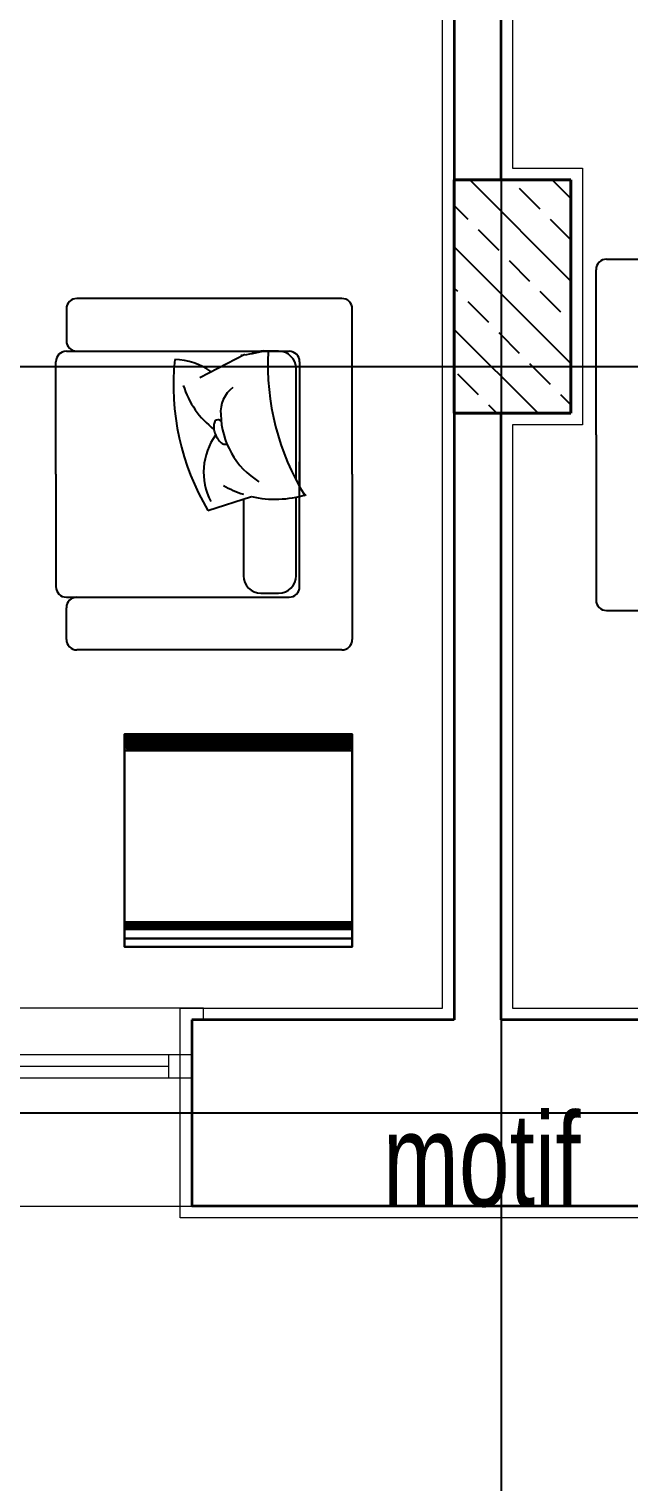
# Model space of a CAD drawing. Header units: inches. Extents: x -7543 to -822, y 102837 to 190349.
# Drawn here: x -831.5496 to -831.5239, y 102836.7646 to 102836.8269 of the extents above; entities that cross this region are included whole.
import ezdxf

# ---------------------------------------------------------------- set-up
doc = ezdxf.new("R2010")
doc.units = ezdxf.units.IN
doc.header["$MEASUREMENT"] = 0
doc.linetypes.add('DASHDOTX2', pattern=[2, 1, -0.5, 0, -0.5])
doc.layers.get('Defpoints').update_dxf_attribs({"lineweight": 25})
for name, color, linetype, lineweight in [('AKS', 1, 'Continuous', 25), ('KOLON', 2, 'Continuous', 40), ('SIVA', 150, 'Continuous', 15), ('TARAMA', 8, 'Continuous', 25), ('YAZI', 7, 'Continuous', 25)]:
    doc.layers.add(name, color=color, linetype=linetype, lineweight=lineweight)
for name, color, linetype, lineweight, true_color in [('DUVAR', 7, 'Continuous', 35, 0xfc4642), ('PENCERE', 7, 'Continuous', 18, 0xffb360), ('TEFRİŞ', 7, 'Continuous', 25, 0x78462c)]:
    doc.layers.add(name, color=color, linetype=linetype, lineweight=lineweight, true_color=true_color)
doc.styles.add('arıal', font='arial.ttf', dxfattribs={"width": 0.7})

msp = doc.modelspace()

# ---------------------------------------------------------------- linework, layer by layer
at = {"layer": 'AKS', "linetype": 'DASHDOTX2', "ltscale": 10}
for p, q in [((-831.5293657724994, 102837.241780972), (-831.5293657724994, 102836.7293249838)), ((-831.6986646402642, 102836.8124307916), (-831.3280608453938, 102836.8124307916))]:
    msp.add_line(p, q, dxfattribs=at)
at = {"layer": 'Defpoints', "color": 4}
msp.add_line((-831.612877394348, 102836.7804307916), (-831.458377394348, 102836.7804307916), dxfattribs=at)
at = {"layer": 'DUVAR'}
for p, q in [((-831.531377394348, 102836.8884307916), (-831.531377394348, 102836.8204307916)), ((-831.5293773943481, 102836.8864307916), (-831.5293773943481, 102836.8204307916)), ((-831.531377394348, 102836.8104307916), (-831.531377394348, 102836.7844307916)), ((-831.5293773943481, 102836.8104307916), (-831.5293773943481, 102836.7844307916)), ((-831.531377394348, 102836.7844307916), (-831.5426273943481, 102836.7844307916)), ((-831.5426273943481, 102836.7844307916), (-831.5426273943481, 102836.7764307916)), ((-831.5143773943481, 102836.7844307916), (-831.5293773943481, 102836.7844307916)), ((-831.5143773943481, 102836.7764307916), (-831.5426273943481, 102836.7764307916))]:
    msp.add_line(p, q, dxfattribs=at)
at = {"layer": 'KOLON'}
for p, q in [((-831.531377394348, 102836.8104307916), (-831.531377394348, 102836.8204307916)), ((-831.531377394348, 102836.8204307916), (-831.5263773943481, 102836.8204307916)), ((-831.5263773943481, 102836.8204307916), (-831.5263773943481, 102836.8104307916)), ((-831.5263773943481, 102836.8104307916), (-831.531377394348, 102836.8104307916))]:
    msp.add_line(p, q, dxfattribs=at)
at = {"layer": 'PENCERE'}
for p, q in [((-831.5421273943481, 102836.7849307916), (-831.597127394348, 102836.7849307916)), ((-831.5421273943481, 102836.7844307916), (-831.5421273943481, 102836.7849307916)), ((-831.596627394348, 102836.7829307916), (-831.5426273943481, 102836.7829307916)), ((-831.5604607276814, 102836.7824307916), (-831.543627394348, 102836.7824307916)), ((-831.543627394348, 102836.7829307916), (-831.543627394348, 102836.7819307916)), ((-831.596627394348, 102836.7819307916), (-831.5426273943481, 102836.7819307916)), ((-831.596627394348, 102836.7764307916), (-831.5426273943481, 102836.7764307916))]:
    msp.add_line(p, q, dxfattribs=at)
at = {"layer": 'SIVA'}
for p, q in [((-831.531877394348, 102836.8199307916), (-831.531877394348, 102836.8859307916)), ((-831.528877394348, 102836.8859307916), (-831.528877394348, 102836.8209307916)), ((-831.531877394348, 102836.8099307916), (-831.531877394348, 102836.8209307916)), ((-831.528877394348, 102836.8209307916), (-831.5258773943481, 102836.8209307916)), ((-831.5258773943481, 102836.8209307916), (-831.5258773943481, 102836.8099307916)), ((-831.531877394348, 102836.7849307916), (-831.531877394348, 102836.8109307916)), ((-831.5258773943481, 102836.8099307916), (-831.528877394348, 102836.8099307916)), ((-831.528877394348, 102836.8099307916), (-831.528877394348, 102836.7849307916)), ((-831.5431273943481, 102836.7759307916), (-831.5431273943481, 102836.7849307916)), ((-831.5431273943481, 102836.7849307916), (-831.531877394348, 102836.7849307916)), ((-831.528877394348, 102836.7849307916), (-831.5138773943481, 102836.7849307916)), ((-831.5138773943481, 102836.7759307916), (-831.5431273943481, 102836.7759307916))]:
    msp.add_line(p, q, dxfattribs=at)
at = {"layer": 'TARAMA'}
for p, q in [((-831.530713605656, 102836.8204307916), (-831.5263773943481, 102836.8160945803)), ((-831.5271780717501, 102836.8204307916), (-831.5263773943481, 102836.8196301142)), ((-831.5285892338206, 102836.8200741867), (-831.5277053503441, 102836.8191903032)), ((-831.531377394348, 102836.8193268133), (-831.5307989425118, 102836.8187483615)), ((-831.5272634086059, 102836.8187483615), (-831.5263795251294, 102836.817864478)), ((-831.5303570007735, 102836.8183064198), (-831.5294731172971, 102836.8174225363)), ((-831.531377394348, 102836.8175590464), (-831.5263773943481, 102836.8125590464)), ((-831.5290311755589, 102836.8169805945), (-831.5281472920824, 102836.8160967111)), ((-831.531377394348, 102836.8157912794), (-831.53124088425, 102836.8156547693)), ((-831.5277053503441, 102836.8156547693), (-831.5268214668677, 102836.8147708858)), ((-831.5307989425118, 102836.8152128276), (-831.5299150590353, 102836.8143289441)), ((-831.5263795251294, 102836.8143289441), (-831.5263773943481, 102836.8143268133)), ((-831.531377394348, 102836.8140235125), (-831.5277846734679, 102836.8104307916)), ((-831.529473117297, 102836.8138870024), (-831.5285892338206, 102836.8130031189)), ((-831.5281472920824, 102836.8125611772), (-831.5272634086059, 102836.8116772937)), ((-831.53124088425, 102836.8121192354), (-831.5303570007735, 102836.8112353519)), ((-831.5268214668677, 102836.8112353519), (-831.5263773943481, 102836.8107912794)), ((-831.531377394348, 102836.8104879786), (-831.5313202073738, 102836.8104307916)), ((-831.5299150590353, 102836.8107934102), (-831.5295524404179, 102836.8104307916))]:
    msp.add_line(p, q, dxfattribs=at)
at = {"layer": 'TEFRİŞ'}
for p, q in [((-831.5248478514516, 102836.8170344445), (-831.5134962682628, 102836.8170344445)), ((-831.5252997632103, 102836.8095025819), (-831.5252997632103, 102836.8165825328)), ((-831.5480031962315, 102836.814894638), (-831.5480031962315, 102836.8135389027)), ((-831.536199701284, 102836.8153465497), (-831.5475512844728, 102836.8153465497)), ((-831.5357477895253, 102836.8078146871), (-831.5357477895252, 102836.814894638)), ((-831.5480031962315, 102836.8130869909), (-831.5480031962315, 102836.8130869909)), ((-831.5480031962315, 102836.8130869909), (-831.5475512844728, 102836.8130869909)), ((-831.5475512844728, 102836.8130869909), (-831.5384592600778, 102836.8130869909)), ((-831.5422783808515, 102836.8119548364), (-831.5403537472429, 102836.8129550557)), ((-831.5389111718366, 102836.8130869909), (-831.5396643581013, 102836.8130869909)), ((-831.5484551079903, 102836.8078146871), (-831.5484551079903, 102836.8126350792)), ((-831.5381579855721, 102836.8075627913), (-831.5381579855721, 102836.8123338047)), ((-831.5380073483191, 102836.8126350792), (-831.5380073483192, 102836.8072864549)), ((-831.5252997632103, 102836.8095025819), (-831.5252997632105, 102836.802422631)), ((-831.5380073483192, 102836.802994295), (-831.5380073483192, 102836.8083429193)), ((-831.5484551079903, 102836.8078146871), (-831.5484551079903, 102836.802994295)), ((-831.5357477895253, 102836.8078146871), (-831.5357477895253, 102836.8007347362)), ((-831.5419355564443, 102836.8062543778), (-831.5400717647609, 102836.8068581201)), ((-831.5404175443659, 102836.8067461109), (-831.5404175443659, 102836.8034647361)), ((-831.5381579855721, 102836.8034647361), (-831.5381579855721, 102836.8068331677)), ((-831.5480031962315, 102836.8025423832), (-831.5480031962315, 102836.8025423832)), ((-831.5480031962315, 102836.8025423832), (-831.5475512844728, 102836.8025423832)), ((-831.5475512844728, 102836.8025423832), (-831.538459260078, 102836.8025423832)), ((-831.5396643581014, 102836.8027115498), (-831.5389111718367, 102836.8027115498)), ((-831.5480031962317, 102836.8007347362), (-831.5480031962315, 102836.8020904715)), ((-831.5248478514517, 102836.8019707192), (-831.5134962682629, 102836.8019707192)), ((-831.5361997012841, 102836.8002828244), (-831.5475512844729, 102836.8002828244))]:
    msp.add_line(p, q, dxfattribs=at)
for centre, radius, start, end in [((-831.5248478514516, 102836.8165825328), 0.0004519117587709598, 90, 180), ((-831.5475512844728, 102836.814894638), 0.0004519117587717319, 90, 180), ((-831.536199701284, 102836.814894638), 0.0004519117587712681, 0, 90), ((-831.5475512844728, 102836.8135389027), 0.0004519117587720102, 180, 270), ((-831.5480031962315, 102836.8126350792), 0.0004519117587713972, 90, 180), ((-831.5408456691671, 102836.8173837205), 0.004470957498263652, 274.1439993847167, 287.1396593463033), ((-831.5396643581013, 102836.8123338047), 0.0007531862646177561, 90, 120.0676189974086), ((-831.5288483281167, 102836.8124584697), 0.01051843088521889, 176.6486302151388, 211.9956363379085), ((-831.5389111718366, 102836.8123338047), 0.0007531862646186308, 0, 90), ((-831.5384592600778, 102836.8126350792), 0.0004519117587718246, 0, 90), ((-831.5328978878216, 102836.8116356355), 0.01051843088521889, 174.0526242545392, 210.7706440412794), ((-831.5433702776047, 102836.8101218365), 0.002603687489061573, 53.39246652886051, 89.76729993397811), ((-831.5393479408306, 102836.8127615317), 0.00381843382496293, 197.386094196907, 232.3615506442107), ((-831.5400947040624, 102836.810487813), 0.001299108500386251, 126.7017608840446, 185.2308347547944), ((-831.5409987294435, 102836.8098587641), 0.0006917008929700983, 175.4503480548234, 190.2044783375813), ((-831.5412907982221, 102836.8098820051), 0.0003987088869424537, 151.7054510547437, 175.4503480548234), ((-831.541514279958, 102836.8100023102), 0.0001449030524805356, 111.797262170454, 151.7054510547437), ((-831.541514279958, 102836.8100023102), 0.000144903052449773, 71.88907332983811, 111.7972621600513), ((-831.5415931774542, 102836.8097610788), 0.0003987088870465313, 56.24163279306573, 71.88907335199369), ((-831.5379097086964, 102836.8104413835), 0.003479438900663807, 181.1858424350218, 238.0943667824572), ((-831.5394060623187, 102836.8079048624), 0.002714633946096135, 144.1663467494167, 207.5382473939806), ((-831.5405791502616, 102836.8099342922), 0.001118023750526282, 190.2044783375813, 201.7972622180267), ((-831.5405791502616, 102836.8099342922), 0.00111802375063117, 201.797262218196, 213.3900460558133), ((-831.5409351057546, 102836.8096996715), 0.0006917008929874529, 213.3900460552755, 228.1441763819839), ((-831.5411306071542, 102836.8094814434), 0.0003987088870213372, 228.1441763929326, 251.8890733492077), ((-831.5412095046503, 102836.809240212), 0.0001449030524480476, 251.8890733298381, 291.7972621600513), ((-831.5412095046504, 102836.809240212), 0.0001449030523310703, 291.7972622079749, 303.9886898127005), ((-831.5390579372947, 102836.8112126138), 0.004470957498263652, 240.3082084667163, 252.2961233552792), ((-831.5390579372947, 102836.8112126138), 0.004470957498263652, 256.8936961505719, 287.2718737911055), ((-831.5480031962315, 102836.802994295), 0.0004519117587716158, 180, 270), ((-831.5396643581014, 102836.8034647361), 0.0007531862646188495, 180, 270), ((-831.5389111718367, 102836.8034647361), 0.0007531862646188495, 270, 0), ((-831.538459260078, 102836.802994295), 0.0004519117587718345, 270, 0), ((-831.5475512844728, 102836.8020904715), 0.0004519117587718345, 90, 180), ((-831.5248478514517, 102836.802422631), 0.0004519117587712681, 180, 270), ((-831.5475512844729, 102836.8007347362), 0.0004519117587716158, 180, 270), ((-831.5361997012841, 102836.8007347362), 0.0004519117587709598, 270, 0)]:
    msp.add_arc(centre, radius, start, end, dxfattribs=at)
for points in [[(-831.5357477895253, 102836.796668529, 0.008082080000000002), (-831.5357477895253, 102836.796673089, 0.00802998), (-831.5455077895253, 102836.796673089, 0.00802998), (-831.5455077895253, 102836.796668529, 0.008082080000000002)], [(-831.5357477895253, 102836.796673089, 0.00802998), (-831.5357477895253, 102836.796668529, 0.007977900000000001), (-831.5455077895253, 102836.796668529, 0.007977900000000001), (-831.5455077895253, 102836.796673089, 0.00802998)], [(-831.5357477895253, 102836.796654989, 0.0081326), (-831.5357477895253, 102836.796668529, 0.008082080000000002), (-831.5455077895253, 102836.796668529, 0.008082080000000002), (-831.5455077895253, 102836.796654989, 0.0081326)], [(-831.5357477895253, 102836.796668529, 0.007977900000000001), (-831.5357477895253, 102836.796654989, 0.007927380000000001), (-831.5455077895253, 102836.796654989, 0.007927380000000001), (-831.5455077895253, 102836.796668529, 0.007977900000000001)], [(-831.5357477895253, 102836.796654989, 0.007927380000000001), (-831.5357477895253, 102836.796632889, 0.00787998), (-831.5455077895253, 102836.796632889, 0.00787998), (-831.5455077895253, 102836.796654989, 0.007927380000000001)], [(-831.5357477895253, 102836.796632889, 0.008179980000000002), (-831.5357477895253, 102836.796654989, 0.0081326), (-831.5455077895253, 102836.796654989, 0.0081326), (-831.5455077895253, 102836.796632889, 0.008179980000000002)], [(-831.5357477895253, 102836.796632889, 0.00787998), (-831.5357477895253, 102836.796602909, 0.007837160000000001), (-831.5455077895253, 102836.796602909, 0.007837160000000001), (-831.5455077895253, 102836.796632889, 0.00787998)], [(-831.5357477895253, 102836.796602909, 0.00822282), (-831.5357477895253, 102836.796632889, 0.008179980000000002), (-831.5455077895253, 102836.796632889, 0.008179980000000002), (-831.5455077895253, 102836.796602909, 0.00822282)], [(-831.5357477895253, 102836.796602909, 0.007837160000000001), (-831.5357477895253, 102836.796565929, 0.007800180000000001), (-831.5455077895253, 102836.796565929, 0.007800180000000001), (-831.5455077895253, 102836.796602909, 0.007837160000000001)], [(-831.5357477895253, 102836.796565929, 0.008259800000000001), (-831.5357477895253, 102836.796602909, 0.00822282), (-831.5455077895253, 102836.796602909, 0.00822282), (-831.5455077895253, 102836.796565929, 0.008259800000000001)], [(-831.5357477895253, 102836.796565929, 0.007800180000000001), (-831.5357477895253, 102836.796523089, 0.007770179999999999), (-831.5455077895253, 102836.796523089, 0.007770179999999999), (-831.5455077895253, 102836.796565929, 0.007800180000000001)], [(-831.5357477895253, 102836.796523089, 0.0082898), (-831.5357477895253, 102836.796565929, 0.008259800000000001), (-831.5455077895253, 102836.796565929, 0.008259800000000001), (-831.5455077895253, 102836.796523089, 0.0082898)], [(-831.5357477895253, 102836.796523089, 0.007770179999999999), (-831.5357477895253, 102836.796475689, 0.007748079999999999), (-831.5455077895253, 102836.796475689, 0.007748079999999999), (-831.5455077895253, 102836.796523089, 0.007770179999999999)], [(-831.5357477895253, 102836.796475689, 0.0083119), (-831.5357477895253, 102836.796523089, 0.0082898), (-831.5455077895253, 102836.796523089, 0.0082898), (-831.5455077895253, 102836.796475689, 0.0083119)], [(-831.5357477895253, 102836.796475689, 0.007748079999999999), (-831.5357477895253, 102836.796425189, 0.00773454), (-831.5455077895253, 102836.796425189, 0.00773454), (-831.5455077895253, 102836.796475689, 0.007748079999999999)], [(-831.5357477895253, 102836.796425189, 0.008325440000000002), (-831.5357477895253, 102836.796475689, 0.0083119), (-831.5455077895253, 102836.796475689, 0.0083119), (-831.5455077895253, 102836.796425189, 0.008325440000000002)], [(-831.5357477895253, 102836.796425189, 0.00773454), (-831.5357477895253, 102836.796373089, 0.007729979999999999), (-831.5455077895253, 102836.796373089, 0.007729979999999999), (-831.5455077895253, 102836.796425189, 0.00773454)], [(-831.5357477895253, 102836.796373089, 0.008329979999999999), (-831.5357477895253, 102836.796425189, 0.008325440000000002), (-831.5455077895253, 102836.796425189, 0.008325440000000002), (-831.5455077895253, 102836.796373089, 0.008329979999999999)], [(-831.5357477895253, 102836.796373089, 0.007729979999999999), (-831.5357477895253, 102836.795973089, 0.007729979999999999), (-831.5455077895253, 102836.795973089, 0.007729979999999999), (-831.5455077895253, 102836.796373089, 0.007729979999999999)], [(-831.5357477895253, 102836.796373089, 0.007729979999999999), (-831.5357477895253, 102836.796373089, 0.007729979999999999), (-831.5455077895253, 102836.796373089, 0.007729979999999999)], [(-831.5357477895253, 102836.796373089, 0.008329979999999999), (-831.5357477895253, 102836.795973089, 0.008329979999999999), (-831.5455077895253, 102836.795973089, 0.008329979999999999), (-831.5455077895253, 102836.796373089, 0.008329979999999999)], [(-831.5358277895253, 102836.796473089, 0.003655), (-831.5358277895253, 102836.796473089, 0.0012), (-831.5454277895253, 102836.796473089, 0.0012), (-831.5454277895253, 102836.796473089, 0.003655)], [(-831.5454277895253, 102836.796473089, 0.0012), (-831.5454277895253, 102836.796473089, 0.003655), (-831.5454277895253, 102836.796073089, 0.003655), (-831.5454277895253, 102836.796073089, 0.0012)], [(-831.5358277895253, 102836.796473089, 0.0012), (-831.5358277895253, 102836.796073089, 0.0012), (-831.5454277895253, 102836.796073089, 0.0012), (-831.5454277895253, 102836.796473089, 0.0012)], [(-831.5358277895253, 102836.796473089, 0.006810000000000001), (-831.5358277895253, 102836.796473089, 0.00445832), (-831.5454277895253, 102836.796473089, 0.00445832), (-831.5454277895253, 102836.796473089, 0.006810000000000001)], [(-831.5454277895253, 102836.796473089, 0.00445832), (-831.5454277895253, 102836.796473089, 0.006810000000000001), (-831.5454277895253, 102836.796073089, 0.006810000000000001), (-831.5454277895253, 102836.796073089, 0.00445832)], [(-831.5358277895253, 102836.796473089, 0.004055), (-831.5358277895253, 102836.796473089, 0.003655), (-831.5454277895253, 102836.796473089, 0.003655), (-831.5454277895253, 102836.796473089, 0.004055)], [(-831.5358277895253, 102836.796073089, 0.003655), (-831.5358277895253, 102836.796473089, 0.003655), (-831.5454277895253, 102836.796473089, 0.003655), (-831.5454277895253, 102836.796073089, 0.003655)], [(-831.5358277895253, 102836.796473089, 0.004055), (-831.5358277895253, 102836.796420989, 0.004059559999999999), (-831.5454277895253, 102836.796420989, 0.004059559999999999), (-831.5454277895253, 102836.796473089, 0.004055)], [(-831.5358277895253, 102836.796473089, 0.00445832), (-831.5358277895253, 102836.796073089, 0.00445832), (-831.5454277895253, 102836.796073089, 0.00445832), (-831.5454277895253, 102836.796473089, 0.00445832)], [(-831.5358277895253, 102836.796473089, 0.00721), (-831.5358277895253, 102836.796473089, 0.006810000000000001), (-831.5454277895253, 102836.796473089, 0.006810000000000001), (-831.5454277895253, 102836.796473089, 0.00721)], [(-831.5358277895253, 102836.796073089, 0.006810000000000001), (-831.5358277895253, 102836.796473089, 0.006810000000000001), (-831.5454277895253, 102836.796473089, 0.006810000000000001), (-831.5454277895253, 102836.796073089, 0.006810000000000001)], [(-831.5358277895253, 102836.796473089, 0.00721), (-831.5358277895253, 102836.796420989, 0.007214560000000001), (-831.5454277895253, 102836.796420989, 0.007214560000000001), (-831.5454277895253, 102836.796473089, 0.00721)], [(-831.5358277895253, 102836.796420989, 0.004059559999999999), (-831.5358277895253, 102836.796370489, 0.004073100000000001), (-831.5454277895253, 102836.796370489, 0.004073100000000001), (-831.5454277895253, 102836.796420989, 0.004059559999999999)], [(-831.5358277895253, 102836.796420989, 0.007214560000000001), (-831.5358277895253, 102836.796370489, 0.007228100000000001), (-831.5454277895253, 102836.796370489, 0.007228100000000001), (-831.5454277895253, 102836.796420989, 0.007214560000000001)], [(-831.5358277895253, 102836.796370489, 0.004073100000000001), (-831.5358277895253, 102836.796323089, 0.0040952), (-831.5454277895253, 102836.796323089, 0.0040952), (-831.5454277895253, 102836.796370489, 0.004073100000000001)], [(-831.5358277895253, 102836.796370489, 0.007228100000000001), (-831.5358277895253, 102836.796323089, 0.0072502), (-831.5454277895253, 102836.796323089, 0.0072502), (-831.5454277895253, 102836.796370489, 0.007228100000000001)], [(-831.5358277895253, 102836.796323089, 0.0040952), (-831.5358277895253, 102836.796280249, 0.004125180000000001), (-831.5454277895253, 102836.796280249, 0.004125180000000001), (-831.5454277895253, 102836.796323089, 0.0040952)], [(-831.5358277895253, 102836.796323089, 0.0072502), (-831.5358277895253, 102836.796280249, 0.007280180000000001), (-831.5454277895253, 102836.796280249, 0.007280180000000001), (-831.5454277895253, 102836.796323089, 0.0072502)], [(-831.5358277895253, 102836.796280249, 0.004125180000000001), (-831.5358277895253, 102836.796243269, 0.004162160000000001), (-831.5454277895253, 102836.796243269, 0.004162160000000001), (-831.5454277895253, 102836.796280249, 0.004125180000000001)], [(-831.5358277895253, 102836.796280249, 0.007280180000000001), (-831.5358277895253, 102836.796243269, 0.007317160000000001), (-831.5454277895253, 102836.796243269, 0.007317160000000001), (-831.5454277895253, 102836.796280249, 0.007280180000000001)], [(-831.5358277895253, 102836.796243269, 0.004162160000000001), (-831.5358277895253, 102836.796213289, 0.004205), (-831.5454277895253, 102836.796213289, 0.004205), (-831.5454277895253, 102836.796243269, 0.004162160000000001)], [(-831.5358277895253, 102836.796243269, 0.007317160000000001), (-831.5358277895253, 102836.796213289, 0.00736), (-831.5454277895253, 102836.796213289, 0.00736), (-831.5454277895253, 102836.796243269, 0.007317160000000001)], [(-831.5358277895253, 102836.796213289, 0.004205), (-831.5358277895253, 102836.796191189, 0.004252399999999999), (-831.5454277895253, 102836.796191189, 0.004252399999999999), (-831.5454277895253, 102836.796213289, 0.004205)], [(-831.5358277895253, 102836.796213289, 0.00736), (-831.5358277895253, 102836.796191189, 0.007407400000000001), (-831.5454277895253, 102836.796191189, 0.007407400000000001), (-831.5454277895253, 102836.796213289, 0.00736)], [(-831.5358277895253, 102836.796191189, 0.004252399999999999), (-831.5358277895253, 102836.796177649, 0.0043029), (-831.5454277895253, 102836.796177649, 0.0043029), (-831.5454277895253, 102836.796191189, 0.004252399999999999)], [(-831.5358277895253, 102836.796191189, 0.007407400000000001), (-831.5358277895253, 102836.796177649, 0.0074579), (-831.5454277895253, 102836.796177649, 0.0074579), (-831.5454277895253, 102836.796191189, 0.007407400000000001)], [(-831.5358277895253, 102836.796177649, 0.0043029), (-831.5358277895253, 102836.796173089, 0.004355), (-831.5454277895253, 102836.796173089, 0.004355), (-831.5454277895253, 102836.796177649, 0.0043029)], [(-831.5358277895253, 102836.796177649, 0.0074579), (-831.5358277895253, 102836.796173089, 0.00751), (-831.5454277895253, 102836.796173089, 0.00751), (-831.5454277895253, 102836.796177649, 0.0074579)], [(-831.5358277895253, 102836.796173089, 0.004355), (-831.5358277895253, 102836.796173089, 0.004355), (-831.5454277895253, 102836.796173089, 0.004355)], [(-831.5358277895253, 102836.796173089, 0.004355), (-831.5358277895253, 102836.796073089, 0.004355), (-831.5454277895253, 102836.796073089, 0.004355), (-831.5454277895253, 102836.796173089, 0.004355)], [(-831.5358277895253, 102836.796173089, 0.00751), (-831.5358277895253, 102836.796173089, 0.00751), (-831.5454277895253, 102836.796173089, 0.00751)], [(-831.5358277895253, 102836.796173089, 0.00751), (-831.5358277895253, 102836.796073089, 0.00751), (-831.5454277895253, 102836.796073089, 0.00751), (-831.5454277895253, 102836.796173089, 0.00751)], [(-831.5358277895253, 102836.796073089, 0.003655), (-831.5358277895253, 102836.796073089, 0.0012), (-831.5454277895253, 102836.796073089, 0.0012), (-831.5454277895253, 102836.796073089, 0.003655)], [(-831.5358277895253, 102836.796073089, 0.006810000000000001), (-831.5358277895253, 102836.796073089, 0.00445832), (-831.5454277895253, 102836.796073089, 0.00445832), (-831.5454277895253, 102836.796073089, 0.006810000000000001)], [(-831.5358277895253, 102836.796073089, 0.004355), (-831.5358277895253, 102836.796073089, 0.003655), (-831.5454277895253, 102836.796073089, 0.003655), (-831.5454277895253, 102836.796073089, 0.004355)], [(-831.5358277895253, 102836.796073089, 0.00751), (-831.5358277895253, 102836.796073089, 0.006810000000000001), (-831.5454277895253, 102836.796073089, 0.006810000000000001), (-831.5454277895253, 102836.796073089, 0.00751)], [(-831.5358277895253, 102836.796473089, 0.0012), (-831.5358277895253, 102836.796473089, 0.003655), (-831.5358277895253, 102836.796073089, 0.003655), (-831.5358277895253, 102836.796073089, 0.0012)], [(-831.5358277895253, 102836.796473089, 0.00445832), (-831.5358277895253, 102836.796473089, 0.006810000000000001), (-831.5358277895253, 102836.796073089, 0.006810000000000001), (-831.5358277895253, 102836.796073089, 0.00445832)], [(-831.5455077895253, 102836.795973089), (-831.5455077895253, 102836.787553089), (-831.5455077895253, 102836.787553089, 0.008329979999999999), (-831.5455077895253, 102836.795973089, 0.008329979999999999)], [(-831.5357477895253, 102836.795973089), (-831.5357477895253, 102836.795973089, 0.008329979999999999), (-831.5455077895253, 102836.795973089, 0.008329979999999999), (-831.5455077895253, 102836.795973089)], [(-831.5357477895253, 102836.787553089), (-831.5357477895253, 102836.795973089), (-831.5455077895253, 102836.795973089), (-831.5455077895253, 102836.787553089)], [(-831.5357477895253, 102836.795973089, 0.008329979999999999), (-831.5357477895253, 102836.787553089, 0.008329979999999999), (-831.5455077895253, 102836.787553089, 0.008329979999999999), (-831.5455077895253, 102836.795973089, 0.008329979999999999)], [(-831.5357477895253, 102836.795973089), (-831.5357477895253, 102836.787553089), (-831.5357477895253, 102836.787553089, 0.008329979999999999), (-831.5357477895253, 102836.795973089, 0.008329979999999999)], [(-831.5357477895253, 102836.788608529, 0.0144721), (-831.5357477895253, 102836.788613089, 0.01442), (-831.5455077895253, 102836.788613089, 0.01442), (-831.5455077895253, 102836.788608529, 0.0144721)], [(-831.5357477895253, 102836.788613089, 0.01442), (-831.5357477895253, 102836.788608529, 0.0143679), (-831.5455077895253, 102836.788608529, 0.0143679), (-831.5455077895253, 102836.788613089, 0.01442)], [(-831.5357477895253, 102836.788594989, 0.0145226), (-831.5357477895253, 102836.788608529, 0.0144721), (-831.5455077895253, 102836.788608529, 0.0144721), (-831.5455077895253, 102836.788594989, 0.0145226)], [(-831.5357477895253, 102836.788608529, 0.0143679), (-831.5357477895253, 102836.788594989, 0.0143174), (-831.5455077895253, 102836.788594989, 0.0143174), (-831.5455077895253, 102836.788608529, 0.0143679)], [(-831.5357477895253, 102836.788594989, 0.0143174), (-831.5357477895253, 102836.788572889, 0.01427), (-831.5455077895253, 102836.788572889, 0.01427), (-831.5455077895253, 102836.788594989, 0.0143174)], [(-831.5357477895253, 102836.788572889, 0.01457), (-831.5357477895253, 102836.788594989, 0.0145226), (-831.5455077895253, 102836.788594989, 0.0145226), (-831.5455077895253, 102836.788572889, 0.01457)], [(-831.5357477895253, 102836.788572889, 0.01427), (-831.5357477895253, 102836.788542909, 0.01422716), (-831.5455077895253, 102836.788542909, 0.01422716), (-831.5455077895253, 102836.788572889, 0.01427)], [(-831.5357477895253, 102836.788542909, 0.01461284), (-831.5357477895253, 102836.788572889, 0.01457), (-831.5455077895253, 102836.788572889, 0.01457), (-831.5455077895253, 102836.788542909, 0.01461284)], [(-831.5357477895253, 102836.788542909, 0.01422716), (-831.5357477895253, 102836.788505929, 0.01419018), (-831.5455077895253, 102836.788505929, 0.01419018), (-831.5455077895253, 102836.788542909, 0.01422716)], [(-831.5357477895253, 102836.788505929, 0.01464982), (-831.5357477895253, 102836.788542909, 0.01461284), (-831.5455077895253, 102836.788542909, 0.01461284), (-831.5455077895253, 102836.788505929, 0.01464982)], [(-831.5357477895253, 102836.788505929, 0.01419018), (-831.5357477895253, 102836.788463089, 0.0141602), (-831.5455077895253, 102836.788463089, 0.0141602), (-831.5455077895253, 102836.788505929, 0.01419018)], [(-831.5357477895253, 102836.788463089, 0.0146798), (-831.5357477895253, 102836.788505929, 0.01464982), (-831.5455077895253, 102836.788505929, 0.01464982), (-831.5455077895253, 102836.788463089, 0.0146798)], [(-831.5357477895253, 102836.788463089, 0.0141602), (-831.5357477895253, 102836.788415689, 0.0141381), (-831.5455077895253, 102836.788415689, 0.0141381), (-831.5455077895253, 102836.788463089, 0.0141602)], [(-831.5357477895253, 102836.788415689, 0.0147019), (-831.5357477895253, 102836.788463089, 0.0146798), (-831.5455077895253, 102836.788463089, 0.0146798), (-831.5455077895253, 102836.788415689, 0.0147019)], [(-831.5357477895253, 102836.788415689, 0.0141381), (-831.5357477895253, 102836.788365189, 0.01412456), (-831.5455077895253, 102836.788365189, 0.01412456), (-831.5455077895253, 102836.788415689, 0.0141381)], [(-831.5357477895253, 102836.788365189, 0.01471544), (-831.5357477895253, 102836.788415689, 0.0147019), (-831.5455077895253, 102836.788415689, 0.0147019), (-831.5455077895253, 102836.788365189, 0.01471544)], [(-831.5357477895253, 102836.788365189, 0.01412456), (-831.5357477895253, 102836.788313089, 0.01412), (-831.5455077895253, 102836.788313089, 0.01412), (-831.5455077895253, 102836.788365189, 0.01412456)], [(-831.5357477895253, 102836.788313089, 0.01472), (-831.5357477895253, 102836.788365189, 0.01471544), (-831.5455077895253, 102836.788365189, 0.01471544), (-831.5455077895253, 102836.788313089, 0.01472)], [(-831.5357477895253, 102836.788313089, 0.01412), (-831.5357477895253, 102836.788313089, 0.01412), (-831.5455077895253, 102836.788313089, 0.01412)], [(-831.5357477895253, 102836.788313089, 0.01412), (-831.5357477895253, 102836.787913089, 0.01412), (-831.5455077895253, 102836.787913089, 0.01412), (-831.5455077895253, 102836.788313089, 0.01412)], [(-831.5357477895253, 102836.788313089, 0.01472), (-831.5357477895253, 102836.787913089, 0.01472), (-831.5455077895253, 102836.787913089, 0.01472), (-831.5455077895253, 102836.788313089, 0.01472)], [(-831.5455077895253, 102836.787553089, 0.01472), (-831.5455077895253, 102836.787553089, 0.008329979999999999), (-831.5455077895253, 102836.787913089, 0.008329979999999999), (-831.5455077895253, 102836.787913089, 0.01472)], [(-831.5357477895253, 102836.787913089, 0.01472), (-831.5357477895253, 102836.787913089, 0.008329979999999999), (-831.5455077895253, 102836.787913089, 0.008329979999999999), (-831.5455077895253, 102836.787913089, 0.01472)], [(-831.5357477895253, 102836.787553089, 0.008329979999999999), (-831.5357477895253, 102836.787913089, 0.008329979999999999), (-831.5455077895253, 102836.787913089, 0.008329979999999999), (-831.5455077895253, 102836.787553089, 0.008329979999999999)], [(-831.5357477895253, 102836.787553089, 0.01472), (-831.5357477895253, 102836.787913089, 0.01472), (-831.5455077895253, 102836.787913089, 0.01472), (-831.5455077895253, 102836.787553089, 0.01472)], [(-831.5357477895253, 102836.787553089, 0.01472), (-831.5455077895253, 102836.787553089, 0.01472), (-831.5455077895253, 102836.787913089, 0.01472), (-831.5357477895253, 102836.787913089, 0.01472)], [(-831.5357477895253, 102836.787553089, 0.008329979999999999), (-831.5357477895253, 102836.787553089, 0.01472), (-831.5455077895253, 102836.787553089, 0.01472), (-831.5455077895253, 102836.787553089, 0.008329979999999999)], [(-831.5357477895253, 102836.787553089), (-831.5357477895253, 102836.787553089, 0.008329979999999999), (-831.5455077895253, 102836.787553089, 0.008329979999999999), (-831.5455077895253, 102836.787553089)]]:
    msp.add_3dface(points, dxfattribs=at)
for points, invisible_edges in [([(-831.5455077895253, 102836.796373089, 0.00802998), (-831.5455077895253, 102836.796633329, 0.00814812), (-831.5455077895253, 102836.796673089, 0.00802998), (-831.5455077895253, 102836.796373089, 0.00802998)], 5), ([(-831.5455077895253, 102836.796373089, 0.00802998), (-831.5455077895253, 102836.796633329, 0.00791186), (-831.5455077895253, 102836.796673089, 0.00802998), (-831.5455077895253, 102836.796373089, 0.00802998)], 5), ([(-831.5357477895253, 102836.796373089, 0.00802998), (-831.5357477895253, 102836.796633329, 0.00791186), (-831.5357477895253, 102836.796673089, 0.00802998), (-831.5357477895253, 102836.796373089, 0.00802998)], 5), ([(-831.5357477895253, 102836.796373089, 0.00802998), (-831.5357477895253, 102836.796633329, 0.00814812), (-831.5357477895253, 102836.796673089, 0.00802998), (-831.5357477895253, 102836.796373089, 0.00802998)], 5), ([(-831.5455077895253, 102836.796373089, 0.00802998), (-831.5455077895253, 102836.796373089, 0.007729979999999999), (-831.5455077895253, 102836.796545569, 0.007791799999999999), (-831.5455077895253, 102836.796633329, 0.00791186)], 9), ([(-831.5455077895253, 102836.796373089, 0.00802998), (-831.5455077895253, 102836.796373089, 0.008329979999999999), (-831.5455077895253, 102836.796545569, 0.008268180000000002), (-831.5455077895253, 102836.796633329, 0.00814812)], 9), ([(-831.5455077895253, 102836.796373089, 0.007729979999999999), (-831.5455077895253, 102836.796373089, 0.008329979999999999), (-831.5455077895253, 102836.795973089, 0.008329979999999999), (-831.5455077895253, 102836.795973089, 0.007729979999999999)], 1), ([(-831.5454277895253, 102836.796473089, 0.004055), (-831.5454277895253, 102836.796473089, 0.003655), (-831.5454277895253, 102836.796073089, 0.003655), (-831.5454277895253, 102836.796073089, 0.004055)], 8), ([(-831.5454277895253, 102836.796473089, 0.00721), (-831.5454277895253, 102836.796473089, 0.006810000000000001), (-831.5454277895253, 102836.796073089, 0.006810000000000001), (-831.5454277895253, 102836.796073089, 0.00721)], 8), ([(-831.5454277895253, 102836.796173089, 0.004255), (-831.5454277895253, 102836.796273089, 0.004055), (-831.5454277895253, 102836.796173089, 0.004055), (-831.5454277895253, 102836.796173089, 0.004255)], 7), ([(-831.5454277895253, 102836.796173089, 0.00741), (-831.5454277895253, 102836.796273089, 0.00721), (-831.5454277895253, 102836.796173089, 0.00721), (-831.5454277895253, 102836.796173089, 0.00741)], 7), ([(-831.5454277895253, 102836.796173089, 0.004355), (-831.5454277895253, 102836.796173089, 0.004055), (-831.5454277895253, 102836.796073089, 0.004055), (-831.5454277895253, 102836.796073089, 0.004355)], 3), ([(-831.5454277895253, 102836.796173089, 0.00751), (-831.5454277895253, 102836.796173089, 0.00721), (-831.5454277895253, 102836.796073089, 0.00721), (-831.5454277895253, 102836.796073089, 0.00751)], 3), ([(-831.5358277895253, 102836.796473089, 0.004055), (-831.5358277895253, 102836.796473089, 0.003655), (-831.5358277895253, 102836.796073089, 0.003655), (-831.5358277895253, 102836.796073089, 0.004055)], 8), ([(-831.5358277895253, 102836.796473089, 0.00721), (-831.5358277895253, 102836.796473089, 0.006810000000000001), (-831.5358277895253, 102836.796073089, 0.006810000000000001), (-831.5358277895253, 102836.796073089, 0.00721)], 8), ([(-831.5358277895253, 102836.796173089, 0.004255), (-831.5358277895253, 102836.796273089, 0.004055), (-831.5358277895253, 102836.796173089, 0.004055), (-831.5358277895253, 102836.796173089, 0.004255)], 7), ([(-831.5358277895253, 102836.796173089, 0.00741), (-831.5358277895253, 102836.796273089, 0.00721), (-831.5358277895253, 102836.796173089, 0.00721), (-831.5358277895253, 102836.796173089, 0.00741)], 7), ([(-831.5358277895253, 102836.796173089, 0.004355), (-831.5358277895253, 102836.796173089, 0.004055), (-831.5358277895253, 102836.796073089, 0.004055), (-831.5358277895253, 102836.796073089, 0.004355)], 3), ([(-831.5358277895253, 102836.796173089, 0.00751), (-831.5358277895253, 102836.796173089, 0.00721), (-831.5358277895253, 102836.796073089, 0.00721), (-831.5358277895253, 102836.796073089, 0.00751)], 3), ([(-831.5357477895253, 102836.796373089, 0.00802998), (-831.5357477895253, 102836.796373089, 0.007729979999999999), (-831.5357477895253, 102836.796545569, 0.007791799999999999), (-831.5357477895253, 102836.796633329, 0.00791186)], 9), ([(-831.5357477895253, 102836.796373089, 0.00802998), (-831.5357477895253, 102836.796373089, 0.008329979999999999), (-831.5357477895253, 102836.796545569, 0.008268180000000002), (-831.5357477895253, 102836.796633329, 0.00814812)], 9), ([(-831.5357477895253, 102836.796373089, 0.007729979999999999), (-831.5357477895253, 102836.796373089, 0.008329979999999999), (-831.5357477895253, 102836.795973089, 0.008329979999999999), (-831.5357477895253, 102836.795973089, 0.007729979999999999)], 1), ([(-831.5455077895253, 102836.788313089, 0.01442), (-831.5455077895253, 102836.788573329, 0.01453814), (-831.5455077895253, 102836.788613089, 0.01442), (-831.5455077895253, 102836.788313089, 0.01442)], 5), ([(-831.5455077895253, 102836.788313089, 0.01442), (-831.5455077895253, 102836.788573329, 0.01430186), (-831.5455077895253, 102836.788613089, 0.01442), (-831.5455077895253, 102836.788313089, 0.01442)], 5), ([(-831.5357477895253, 102836.788313089, 0.01442), (-831.5357477895253, 102836.788573329, 0.01453814), (-831.5357477895253, 102836.788613089, 0.01442), (-831.5357477895253, 102836.788313089, 0.01442)], 5), ([(-831.5357477895253, 102836.788313089, 0.01442), (-831.5357477895253, 102836.788573329, 0.01430186), (-831.5357477895253, 102836.788613089, 0.01442), (-831.5357477895253, 102836.788313089, 0.01442)], 5), ([(-831.5455077895253, 102836.788313089, 0.01442), (-831.5455077895253, 102836.788313089, 0.01472), (-831.5455077895253, 102836.788485569, 0.0146582), (-831.5455077895253, 102836.788573329, 0.01453814)], 9), ([(-831.5455077895253, 102836.788313089, 0.01442), (-831.5455077895253, 102836.788313089, 0.01412), (-831.5455077895253, 102836.788485569, 0.0141818), (-831.5455077895253, 102836.788573329, 0.01430186)], 9), ([(-831.5455077895253, 102836.788313089, 0.01412), (-831.5455077895253, 102836.788313089, 0.01472), (-831.5455077895253, 102836.787913089, 0.01472), (-831.5455077895253, 102836.787913089, 0.01412)], 1), ([(-831.5357477895253, 102836.788313089, 0.01442), (-831.5357477895253, 102836.788313089, 0.01472), (-831.5357477895253, 102836.788485569, 0.0146582), (-831.5357477895253, 102836.788573329, 0.01453814)], 9), ([(-831.5357477895253, 102836.788313089, 0.01442), (-831.5357477895253, 102836.788313089, 0.01412), (-831.5357477895253, 102836.788485569, 0.0141818), (-831.5357477895253, 102836.788573329, 0.01430186)], 9), ([(-831.5357477895253, 102836.788313089, 0.01412), (-831.5357477895253, 102836.788313089, 0.01472), (-831.5357477895253, 102836.787913089, 0.01472), (-831.5357477895253, 102836.787913089, 0.01412)], 1)]:
    msp.add_3dface(points, dxfattribs=dict(at, invisible_edges=invisible_edges))

# ---------------------------------------------------------------- texts
at = {"layer": 'YAZI', "style": 'arıal', "width": 0.7}
msp.add_text('motif', height=0.004, dxfattribs=at).set_placement((-831.5344387777415, 102836.7764307916))

doc.saveas('drawing.dxf')
